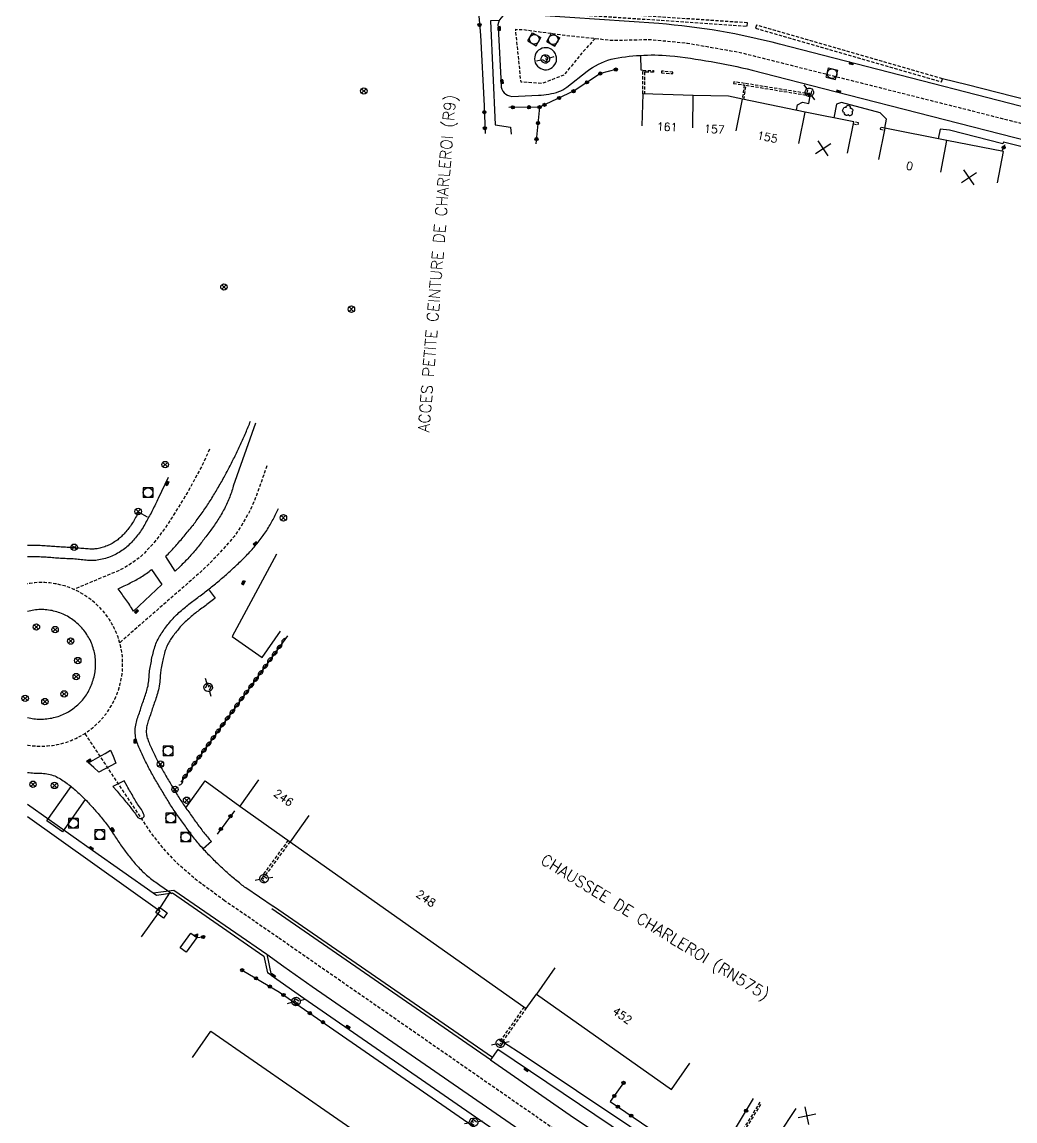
# Model space of a CAD drawing. Header units: millimetres. Extents: x 155999 to 157000, y 121000 to 122000.
# Drawn here: x 155999.2 to 156154, y 121437.8 to 121609.1 of the extents above; entities that cross this region are included whole.
import ezdxf
from ezdxf.enums import TextEntityAlignment as Align

# ---------------------------------------------------------------- set-up
doc = ezdxf.new("R2010")
doc.units = ezdxf.units.MM
doc.linetypes.add('DASHED', pattern=[0.75, 0.5, -0.25])
doc.layers.get('0').update_dxf_attribs({"linetype": 'CONTINUOUS'})
for name, color, linetype in [('W0001', 6, 'DASHED'), ('W0008', 7, 'CONTINUOUS'), ('W0100', 7, 'CONTINUOUS'), ('W0112', 1, 'DASHED'), ('W0300', 7, 'CONTINUOUS'), ('W0302', 3, 'CONTINUOUS'), ('W0310', 3, 'CONTINUOUS'), ('W0322', 7, 'CONTINUOUS'), ('W0334', 7, 'CONTINUOUS'), ('W0400', 7, 'CONTINUOUS'), ('W0420', 7, 'CONTINUOUS'), ('W0469', 7, 'CONTINUOUS'), ('W0471', 7, 'CONTINUOUS'), ('W0851', 7, 'CONTINUOUS'), ('W0989', 7, 'CONTINUOUS'), ('W0991', 7, 'CONTINUOUS'), ('W1102', 7, 'CONTINUOUS'), ('W1471', 7, 'CONTINUOUS')]:
    doc.layers.add(name, color=color, linetype=linetype)
doc.styles.get("Standard").update_dxf_attribs({"font": 'romans.shx', "width": 0.85})

# ---------------------------------------------------------------- blocks, each defined once
blk = doc.blocks.new('t991o')
at = {"color": 0, "linetype": 'Continuous'}
for p, q in [((-1, 1), (1, -1)), ((-1, -1), (1, 1))]:
    blk.add_line(p, q, dxfattribs=at)
blk = doc.blocks.new('t310o')
at = {"color": 0, "linetype": 'Continuous'}
for centre, start, end in [((-0.5, 0.38), 216.8699, 323.1304), ((0.5, -0.37), 36.8699, 143.1303)]:
    blk.add_arc(centre, 0.625, start, end, dxfattribs=at)
blk = doc.blocks.new('t322o')
at = {"color": 0, "linetype": 'Continuous'}
for radius in [0.25, 0.15]:
    blk.add_circle((0, 0), radius, dxfattribs=at)
blk = doc.blocks.new('T400')
for p, q in [((-0.15, 0.3), (0.15, 0.3)), ((-0.15, -0.25), (-0.15, 0.3)), ((-0.15, 0.15), (0.15, 0.15)), ((-0.15, 0), (0.15, 0)), ((0.15, 0.3), (0.15, -0.25)), ((-0.15, -0.15), (0.15, -0.15)), ((-0.15, -0.25), (-0.15, -0.3)), ((-0.15, -0.3), (0.15, -0.3)), ((0.15, -0.3), (0.15, -0.25))]:
    blk.add_line(p, q)
blk = doc.blocks.new('T471')
for p, q in [((-0.333334, 0.333334), (-0.333334, -0.333334)), ((-0.333334, 0.333334), (0.333334, 0.333334)), ((-0.333334, 0), (0, 0)), ((0.500001, 0.500001), (1.000002, 1.000002)), ((-0.500001, -0.500001), (-1.000002, -1.000002)), ((-0.333334, -0.333334), (0.333334, -0.333334))]:
    blk.add_line(p, q)
blk.add_ellipse((0, 0), major_axis=(0.471405, 0.471405), ratio=1, start_param=5.4977871438, end_param=11.780972451)
blk = doc.blocks.new('T851')
for p, q in [((-0.25, -0.15), (0, 0.32)), ((0, 0.32), (0.25, -0.15)), ((-0.25, -0.15), (0.25, -0.15))]:
    blk.add_line(p, q)
for major_axis in [(-0.106, 0.106), (-0.0354, 0.0354), (-0.0236, 0.0236)]:
    blk.add_ellipse((0, 0), major_axis=major_axis, ratio=1, start_param=3.926991, end_param=10.210176)
blk = doc.blocks.new('T420')
for p, q in [((0.75, 0.75), (-0.75, 0.75)), ((-0.75, 0.75), (-0.75, -0.75)), ((0.75, 0.75), (0.75, -0.75)), ((0.75, -0.75), (-0.75, -0.75))]:
    blk.add_line(p, q)
blk.add_ellipse((0, 0), major_axis=(-0.53, 0.53), ratio=1, start_param=3.926991, end_param=10.210176)
blk = doc.blocks.new('T300')
for p, q in [((-0.8, 0.51), (-0.86, 0.34)), ((-0.86, 0.34), (-0.86, 0.17)), ((-0.86, 0.17), (-0.74, 0.06)), ((-0.69, 0.63), (-0.8, 0.51)), ((-0.8, -0.06), (-0.74, 0.06)), ((-0.74, 0.06), (-0.69, 0.11)), ((-0.57, 0.69), (-0.69, 0.63)), ((-0.46, 0.69), (-0.57, 0.69)), ((-0.29, 0.63), (-0.46, 0.69)), ((-0.29, 0.63), (-0.17, 0.74)), ((-0.23, 0.57), (-0.29, 0.63)), ((-0.17, 0.74), (-0.06, 0.8)), ((-0.06, 0.8), (0.06, 0.8)), ((0.06, 0.8), (0.23, 0.74)), ((0.23, 0.74), (0.34, 0.63)), ((0.34, 0.63), (0.4, 0.51)), ((0.46, 0.46), (0.34, 0.46)), ((0.4, 0.51), (0.4, 0.46)), ((0.57, 0.4), (0.46, 0.46)), ((0.57, 0.4), (0.69, 0.29)), ((0.69, 0.29), (0.74, 0.17)), ((0.74, 0.06), (0.69, -0.17)), ((0.74, 0.17), (0.74, 0.06)), ((-0.8, -0.17), (-0.8, -0.06)), ((-0.8, -0.23), (-0.8, -0.17)), ((-0.74, -0.34), (-0.8, -0.23)), ((-0.69, -0.4), (-0.74, -0.34)), ((-0.51, -0.46), (-0.69, -0.4)), ((-0.4, -0.46), (-0.51, -0.46)), ((-0.4, -0.46), (-0.34, -0.46)), ((-0.34, -0.46), (-0.34, -0.4)), ((-0.34, -0.51), (-0.34, -0.46)), ((-0.29, -0.63), (-0.34, -0.51)), ((-0.17, -0.74), (-0.29, -0.63)), ((-0.06, -0.8), (-0.17, -0.74)), ((0.06, -0.8), (-0.06, -0.8)), ((0.17, -0.74), (0.06, -0.8)), ((0.23, -0.69), (0.17, -0.74)), ((0.29, -0.46), (0.23, -0.46)), ((0.29, -0.63), (0.23, -0.69)), ((0.46, -0.4), (0.29, -0.46)), ((0.34, -0.51), (0.29, -0.63)), ((0.34, -0.51), (0.34, -0.46)), ((0.57, -0.34), (0.46, -0.4)), ((0.63, -0.29), (0.57, -0.34)), ((0.69, -0.17), (0.63, -0.29))]:
    blk.add_line(p, q)
blk = doc.blocks.new('T1471')
at = {"color": 0, "linetype": 'Continuous', "flags": 128}
blk.add_lwpolyline([(-0.75, -0.5), (-0.75, 0.5), (0.75, 0.5), (0.75, -0.5), (-0.75, -0.5)], dxfattribs=at)
blk = doc.blocks.new('T469')
at = {"color": 0, "linetype": 'Continuous', "flags": 128}
for points in [[(-0.35, 0.35), (0.35, -0.35)], [(-0.35, -0.35), (0.35, 0.35)]]:
    blk.add_lwpolyline(points, dxfattribs=at)
at = {"color": 0, "linetype": 'Continuous'}
blk.add_circle((0, 0), 0.5, dxfattribs=at)

msp = doc.modelspace()

# ---------------------------------------------------------------- linework, layer by layer
at = {"layer": 'W0001', "flags": 128}
for points in [[(156088.5, 121606.56), (156086.38, 121604.23), (156083.65, 121600.86), (156080.28, 121599.55), (156076.95, 121599.75), (156076.12, 121607.99), (156077.21, 121607.96), (156083.79, 121607.07), (156091.13, 121606.28), (156097.16, 121606.4), (156102.91, 121605.83), (156111.09, 121604.39), (156147.32, 121595.26), (156155.47, 121593.19), (156159.86, 121592.01), (156167.86, 121588.83), (156174.44, 121585.18), (156182.46, 121580.45), (156214.63, 121561.12), (156228.33, 121552.98), (156234.91, 121549.26), (156242.51, 121545.54), (156259.79, 121537.63), (156268.58, 121533.6), (156281.6, 121527.86), (156326.09, 121508.97), (156340.37, 121502.92), (156364.77, 121493.23), (156383.99, 121486.01), (156399.21, 121479.69), (156431.16, 121466), (156445.08, 121460), (156457.07, 121454.75), (156465.68, 121450.53), (156496.25, 121432.91)], [(156028.37, 121542.49), (156027.32, 121540.11), (156024.91, 121535.68), (156023.08, 121532.72), (156021.41, 121530.15), (156019.74, 121527.94), (156017.76, 121525.82), (156015.81, 121524.42), (156014.59, 121523.73), (156007.25, 121520.65)], [(156037.34, 121539.92), (156036.61, 121537.85), (156035.71, 121535.31), (156034.72, 121532.95), (156033.31, 121530.5), (156032.22, 121528.89), (156029.47, 121525.78), (156027.36, 121523.7), (156024.92, 121521.52), (156014.4, 121512.34)], [(156000, 121496.37), (156000.1, 121496.36), (156000.48, 121496.3), (156000.85, 121496.26), (156001.23, 121496.23), (156001.61, 121496.21), (156001.99, 121496.2), (156002.37, 121496.21), (156002.75, 121496.22), (156003.13, 121496.25), (156003.51, 121496.29), (156003.89, 121496.33), (156004.27, 121496.39), (156004.64, 121496.46), (156005.01, 121496.54), (156005.38, 121496.63), (156005.75, 121496.74), (156006.12, 121496.85), (156006.48, 121496.98), (156006.84, 121497.11), (156007.19, 121497.26), (156007.54, 121497.42), (156007.88, 121497.58), (156008.22, 121497.76), (156008.56, 121497.95), (156008.88, 121498.15), (156009.21, 121498.36), (156009.52, 121498.58), (156009.83, 121498.81), (156010.13, 121499.05), (156010.43, 121499.3), (156010.72, 121499.56), (156011, 121499.83), (156011.27, 121500.1), (156011.53, 121500.38), (156011.79, 121500.67), (156012.03, 121500.96), (156012.27, 121501.27), (156012.49, 121501.58), (156012.7, 121501.89), (156012.91, 121502.21), (156013.1, 121502.54), (156013.29, 121502.87), (156013.46, 121503.21), (156013.62, 121503.55), (156013.78, 121503.89), (156013.92, 121504.24), (156014.05, 121504.59), (156014.18, 121504.95), (156014.29, 121505.3), (156014.39, 121505.66), (156014.48, 121506.03), (156014.57, 121506.39), (156014.64, 121506.76), (156014.7, 121507.13), (156014.75, 121507.5), (156014.8, 121507.88), (156014.83, 121508.26), (156014.84, 121508.64), (156014.85, 121509.02), (156014.84, 121509.4), (156014.83, 121509.78), (156014.8, 121510.16), (156014.76, 121510.55), (156014.71, 121510.93), (156014.64, 121511.31), (156014.56, 121511.69), (156014.48, 121512.06), (156014.38, 121512.44), (156014.26, 121512.81), (156014.14, 121513.18), (156014.01, 121513.55), (156013.86, 121513.91), (156013.71, 121514.26), (156013.54, 121514.61), (156013.37, 121514.96), (156013.18, 121515.3), (156012.98, 121515.63), (156012.78, 121515.96), (156012.56, 121516.28), (156012.33, 121516.59), (156012.09, 121516.9), (156011.85, 121517.2), (156011.59, 121517.49), (156011.33, 121517.77), (156011.06, 121518.04), (156010.78, 121518.31), (156010.5, 121518.57), (156010.2, 121518.81), (156009.9, 121519.05), (156009.6, 121519.29), (156009.28, 121519.51), (156008.96, 121519.72), (156008.64, 121519.93), (156008.3, 121520.12), (156007.96, 121520.31), (156007.62, 121520.48), (156007.26, 121520.64), (156006.91, 121520.79), (156006.54, 121520.94), (156006.18, 121521.07), (156005.8, 121521.18), (156005.43, 121521.29), (156005.05, 121521.38), (156004.67, 121521.47), (156004.28, 121521.54), (156003.89, 121521.6), (156003.5, 121521.65), (156003.11, 121521.68), (156002.72, 121521.71), (156002.33, 121521.72), (156001.94, 121521.71), (156001.55, 121521.7), (156001.16, 121521.67), (156000.78, 121521.64), (156000.4, 121521.59), (156000.02, 121521.52), (156000, 121521.52)], [(156030.75, 121472.1), (156026.37, 121475.3), (156023.4, 121477.89), (156021.19, 121480.26), (156019.34, 121482.61), (156008.98, 121498.21)]]:
    msp.add_lwpolyline(points, dxfattribs=at)
at = {"layer": 'W0001'}
msp.add_lwpolyline([(156138.86, 121404.2, -0.047067), (156098.22, 121425.58), (156082.73, 121436.06), (156039.08, 121466.35), (156030.75, 121472.1)], format="xyb", dxfattribs=at)
at = {"layer": 'W0008'}
for points in [[(156345.78, 121503.64), (156342.07, 121505.23), (156283.53, 121530.18), (156277.05, 121533.01), (156270.59, 121535.91), (156243.04, 121548.62), (156237.1, 121551.48), (156227.89, 121556.69), (156198.84, 121574.11), (156177.64, 121586.88, 0.078565), (156158.2, 121595.14), (156129.17, 121602.61), (156117.25, 121605.66, 0.044747), (156098.45, 121608.87), (156075.3, 121610.46, 0.451878), (156073.37, 121608.25), (156073.85, 121599.33, 0.39705), (156075.5, 121597.53), (156075.5, 121597.53), (156079.7, 121597.72, 0.07911), (156082.84, 121598.28, 0.099306), (156084.07, 121598.97), (156087.26, 121601.45)], [(156087.26, 121601.45, -0.095617), (156090.98, 121603.31, -0.073453), (156100.13, 121603.87, -0.032608), (156112.98, 121601.63), (156125.93, 121598.28), (156155.97, 121590.57, -0.04143), (156162.89, 121588.19, -0.031023), (156170.73, 121584.03), (156191.25, 121571.71), (156223.53, 121552.33, 0.02497), (156239.47, 121543.62), (156267.78, 121530.63), (156273.58, 121528.05), (156280.01, 121525.19), (156287.44, 121522.03), (156308.08, 121513.28), (156340.2, 121499.72, 0.011748), (156357.24, 121492.76)], [(156000, 121487.17), (156010.17, 121479.96), (156019.61, 121473.34), (156022.83, 121473.77), (156037.3, 121463.77), (156038, 121460.5), (156043.11, 121456.9), (156077.62, 121433.05, 0.020151), (156107.85, 121413.42, 0.025267), (156133.68, 121400.54, 0.020652), (156139.21, 121398.39), (156141.38, 121399.61), (156144.01, 121398.83)], [(156140.79, 121409.14, -0.051763), (156101.19, 121430.16), (156073.32, 121448.9), (156072.21, 121447.29), (156038.11, 121470.83)]]:
    msp.add_lwpolyline(points, format="xyb", dxfattribs=at)
at = {"layer": 'W0008', "flags": 128}
msp.add_lwpolyline([(156081.98, 121604.63, 8.67052), (156082.4, 121603.97, 0.115333)], format="xyb", close=True, dxfattribs=at)
for points in [[(156035.57, 121546.57), (156032.1, 121536.75), (156032.03, 121536.51), (156031.96, 121536.26), (156031.88, 121536.02), (156031.8, 121535.78), (156031.72, 121535.54), (156031.63, 121535.3), (156031.54, 121535.07), (156031.45, 121534.83), (156031.36, 121534.6), (156031.26, 121534.37), (156031.15, 121534.14), (156031.05, 121533.91), (156030.94, 121533.68), (156030.82, 121533.45), (156030.71, 121533.23), (156030.59, 121533), (156030.47, 121532.78), (156030.34, 121532.57), (156030.22, 121532.35), (156030.09, 121532.14), (156029.96, 121531.92), (156029.83, 121531.71), (156029.7, 121531.5), (156029.56, 121531.29), (156029.43, 121531.09), (156029.29, 121530.88), (156029.15, 121530.67), (156029.01, 121530.47), (156028.87, 121530.27), (156028.72, 121530.06), (156028.58, 121529.86), (156028.43, 121529.66), (156028.28, 121529.46), (156028.13, 121529.26), (156027.98, 121529.07), (156027.83, 121528.87), (156027.68, 121528.67), (156027.53, 121528.48), (156027.37, 121528.28), (156027.22, 121528.08), (156027.07, 121527.89), (156026.91, 121527.7), (156026.76, 121527.5), (156026.6, 121527.31), (156026.44, 121527.11), (156026.29, 121526.92), (156026.13, 121526.73), (156025.98, 121526.54), (156025.82, 121526.36), (156025.66, 121526.17), (156025.5, 121525.99), (156025.34, 121525.8), (156025.17, 121525.62), (156025.01, 121525.44), (156024.84, 121525.27), (156024.67, 121525.09), (156024.5, 121524.91), (156024.33, 121524.74), (156024.15, 121524.57), (156023.98, 121524.4), (156023.8, 121524.23), (156023.06, 121523.49), (156021.58, 121525.78), (156021.75, 121525.97), (156021.93, 121526.15), (156022.1, 121526.33), (156022.27, 121526.51), (156022.44, 121526.7), (156022.61, 121526.88), (156022.78, 121527.07), (156022.95, 121527.25), (156023.12, 121527.44), (156023.29, 121527.63), (156023.45, 121527.82), (156023.62, 121528.01), (156023.78, 121528.2), (156023.95, 121528.39), (156024.11, 121528.58), (156024.28, 121528.77), (156024.44, 121528.96), (156024.6, 121529.16), (156024.76, 121529.35), (156024.92, 121529.55), (156025.08, 121529.74), (156025.24, 121529.94), (156025.4, 121530.14), (156025.56, 121530.34), (156025.71, 121530.54), (156025.87, 121530.74), (156026.02, 121530.95), (156026.18, 121531.15), (156026.33, 121531.35), (156026.48, 121531.56), (156026.64, 121531.76), (156026.79, 121531.97), (156026.94, 121532.18), (156027.08, 121532.38), (156027.23, 121532.59), (156027.38, 121532.8), (156027.52, 121533.01), (156027.67, 121533.22), (156027.81, 121533.43), (156027.95, 121533.64), (156028.08, 121533.84), (156028.22, 121534.05), (156028.36, 121534.26), (156028.49, 121534.47), (156028.63, 121534.69), (156028.76, 121534.9), (156028.89, 121535.11), (156029.02, 121535.32), (156029.15, 121535.54), (156029.28, 121535.75), (156029.41, 121535.97), (156029.54, 121536.18), (156029.66, 121536.4), (156029.79, 121536.61), (156029.91, 121536.83), (156030.04, 121537.05), (156030.16, 121537.26), (156030.29, 121537.48), (156030.41, 121537.7), (156030.53, 121537.92), (156030.65, 121538.14), (156030.77, 121538.35), (156030.89, 121538.57), (156031.01, 121538.79), (156031.12, 121539.01), (156031.24, 121539.24), (156031.36, 121539.46), (156031.47, 121539.68), (156031.59, 121539.9), (156031.7, 121540.12), (156031.81, 121540.34), (156031.93, 121540.57), (156032.04, 121540.79), (156032.15, 121541.01), (156032.26, 121541.24), (156032.38, 121541.46), (156032.49, 121541.68), (156032.59, 121541.91), (156032.7, 121542.13), (156032.81, 121542.36), (156032.92, 121542.58), (156033.02, 121542.81), (156033.13, 121543.04), (156033.23, 121543.26), (156033.34, 121543.49), (156033.44, 121543.72), (156033.55, 121543.94), (156033.65, 121544.17), (156033.75, 121544.4), (156033.85, 121544.62), (156033.94, 121544.85), (156034.04, 121545.07), (156034.14, 121545.3), (156034.23, 121545.53), (156034.33, 121545.75), (156034.42, 121545.98), (156034.52, 121546.21), (156034.61, 121546.43), (156034.7, 121546.66), (156034.79, 121546.89)], [(156021.94, 121538.08), (156020.4, 121534.83), (156020.29, 121534.6), (156020.18, 121534.37), (156020.07, 121534.14), (156019.96, 121533.92), (156019.84, 121533.69), (156019.73, 121533.46), (156019.62, 121533.23), (156019.5, 121533.01), (156019.38, 121532.78), (156019.27, 121532.56), (156019.15, 121532.34), (156019.03, 121532.11), (156018.9, 121531.89), (156018.78, 121531.67), (156018.66, 121531.44), (156018.53, 121531.22), (156018.41, 121530.99), (156018.29, 121530.77), (156018.16, 121530.55), (156018.03, 121530.32), (156017.89, 121530.11), (156017.75, 121529.89), (156017.61, 121529.68), (156017.46, 121529.47), (156017.31, 121529.28), (156017.16, 121529.09), (156017.01, 121528.89), (156016.86, 121528.71), (156016.7, 121528.52), (156016.54, 121528.33), (156016.38, 121528.15), (156016.22, 121527.97), (156016.05, 121527.8), (156015.88, 121527.63), (156015.7, 121527.46), (156015.52, 121527.3), (156015.34, 121527.14), (156015.14, 121526.99), (156014.94, 121526.84), (156014.73, 121526.7), (156014.51, 121526.55), (156014.29, 121526.42), (156014.06, 121526.29), (156013.84, 121526.16), (156013.61, 121526.04), (156013.38, 121525.93), (156013.14, 121525.83), (156012.9, 121525.73), (156012.66, 121525.63), (156012.42, 121525.55), (156012.17, 121525.47), (156011.92, 121525.4), (156011.67, 121525.34), (156011.41, 121525.29), (156011.16, 121525.24), (156010.9, 121525.21), (156010.65, 121525.18), (156010.4, 121525.17), (156010.15, 121525.16), (156009.9, 121525.16), (156009.65, 121525.17), (156009.39, 121525.18), (156009.14, 121525.2), (156008.89, 121525.22), (156008.64, 121525.24), (156008.39, 121525.27), (156008.14, 121525.29), (156007.89, 121525.32), (156007.64, 121525.35), (156007.39, 121525.37), (156007.14, 121525.39), (156006.89, 121525.41), (156006.63, 121525.42), (156006.38, 121525.43), (156006.13, 121525.44), (156005.89, 121525.45), (156005.64, 121525.46), (156005.39, 121525.47), (156005.14, 121525.49), (156004.89, 121525.5), (156004.64, 121525.52), (156004.39, 121525.54), (156004.14, 121525.56), (156003.9, 121525.58), (156003.65, 121525.6), (156003.4, 121525.62), (156003.15, 121525.63), (156002.9, 121525.65), (156002.65, 121525.67), (156002.4, 121525.68), (156002.16, 121525.7), (156001.91, 121525.71), (156001.66, 121525.72), (156001.41, 121525.72), (156001.16, 121525.73), (156000.91, 121525.73), (156000.66, 121525.73), (156000.41, 121525.72), (156000.16, 121525.71), (156000, 121525.71)], [(156038.3, 121471.18), (156034.03, 121474.09), (156033.83, 121474.24), (156033.63, 121474.4), (156033.43, 121474.55), (156033.24, 121474.71), (156033.04, 121474.87), (156032.85, 121475.03), (156032.65, 121475.19), (156032.46, 121475.35), (156032.27, 121475.51), (156032.08, 121475.67), (156031.89, 121475.83), (156031.7, 121476), (156031.51, 121476.16), (156031.32, 121476.33), (156031.14, 121476.49), (156030.95, 121476.66), (156030.76, 121476.83), (156030.58, 121477), (156030.4, 121477.17), (156030.21, 121477.34), (156030.03, 121477.51), (156029.85, 121477.68), (156029.67, 121477.86), (156029.49, 121478.03), (156029.31, 121478.21), (156029.13, 121478.38), (156028.95, 121478.56), (156028.78, 121478.74), (156028.6, 121478.92), (156028.43, 121479.1), (156028.25, 121479.28), (156028.08, 121479.46), (156027.91, 121479.64), (156027.74, 121479.83), (156027.57, 121480.01), (156027.4, 121480.2), (156027.23, 121480.38), (156027.06, 121480.57), (156026.9, 121480.76), (156026.74, 121480.95), (156026.58, 121481.14), (156026.42, 121481.33), (156026.26, 121481.53), (156026.11, 121481.72), (156025.96, 121481.92), (156025.8, 121482.12), (156025.65, 121482.31), (156025.5, 121482.51), (156025.35, 121482.71), (156025.21, 121482.91), (156025.06, 121483.12), (156024.91, 121483.32), (156024.77, 121483.52), (156024.62, 121483.72), (156024.47, 121483.93), (156024.33, 121484.13), (156024.18, 121484.33), (156024.04, 121484.54), (156023.9, 121484.74), (156023.75, 121484.94), (156023.6, 121485.14), (156023.46, 121485.35), (156023.31, 121485.56), (156023.17, 121485.76), (156023.02, 121485.97), (156022.88, 121486.18), (156022.74, 121486.39), (156022.6, 121486.6), (156022.46, 121486.81), (156022.32, 121487.02), (156022.19, 121487.23), (156022.05, 121487.45), (156021.92, 121487.66), (156021.79, 121487.88), (156021.66, 121488.09), (156021.53, 121488.31), (156021.4, 121488.53), (156021.27, 121488.74), (156021.14, 121488.96), (156021.01, 121489.17), (156020.88, 121489.39), (156020.75, 121489.61), (156020.62, 121489.82), (156020.49, 121490.04), (156020.36, 121490.26), (156020.24, 121490.47), (156020.11, 121490.69), (156019.98, 121490.91), (156019.86, 121491.13), (156019.73, 121491.35), (156019.61, 121491.57), (156019.49, 121491.79), (156019.36, 121492.01), (156019.24, 121492.23), (156019.12, 121492.45), (156019, 121492.67), (156018.88, 121492.9), (156018.77, 121493.12), (156018.65, 121493.34), (156018.54, 121493.57), (156018.42, 121493.79), (156018.31, 121494.02), (156018.2, 121494.24), (156018.09, 121494.47), (156017.98, 121494.7), (156017.87, 121494.93), (156017.77, 121495.16), (156017.66, 121495.39), (156017.56, 121495.62), (156017.47, 121495.84), (156017.37, 121496.06), (156017.28, 121496.29), (156017.2, 121496.51), (156017.12, 121496.74), (156017.04, 121496.97), (156016.98, 121497.2), (156016.92, 121497.44), (156016.87, 121497.67), (156016.84, 121497.93), (156016.81, 121498.19), (156016.8, 121498.45), (156016.8, 121498.71), (156016.82, 121498.97), (156016.85, 121499.23), (156016.89, 121499.48), (156016.94, 121499.73), (156017, 121499.97), (156017.06, 121500.21), (156017.13, 121500.45), (156017.21, 121500.68), (156017.29, 121500.92), (156017.37, 121501.16), (156017.45, 121501.39), (156017.53, 121501.63), (156017.61, 121501.87), (156017.68, 121502.1), (156017.75, 121502.34), (156017.83, 121502.57), (156017.91, 121502.8), (156017.99, 121503.03), (156018.08, 121503.26), (156018.16, 121503.5), (156018.24, 121503.73), (156018.32, 121503.96), (156018.4, 121504.19), (156018.48, 121504.42), (156018.55, 121504.66), (156018.62, 121504.89), (156018.68, 121505.13), (156018.74, 121505.37), (156018.8, 121505.61), (156018.85, 121505.87), (156018.89, 121506.12), (156018.92, 121506.38), (156018.94, 121506.64), (156018.96, 121506.9), (156018.98, 121507.16), (156019, 121507.42), (156019.02, 121507.68), (156019.05, 121507.94), (156019.08, 121508.2), (156019.13, 121508.46), (156019.17, 121508.71), (156019.22, 121508.96), (156019.27, 121509.21), (156019.32, 121509.46), (156019.36, 121509.72), (156019.42, 121509.97), (156019.47, 121510.22), (156019.53, 121510.46), (156019.58, 121510.71), (156019.65, 121510.96), (156019.72, 121511.21), (156019.79, 121511.45), (156019.87, 121511.69), (156019.95, 121511.93), (156020.04, 121512.17), (156020.14, 121512.41), (156020.25, 121512.65), (156020.36, 121512.87), (156020.48, 121513.1), (156020.6, 121513.32), (156020.73, 121513.53), (156020.86, 121513.75), (156020.99, 121513.95), (156021.14, 121514.16), (156021.28, 121514.37), (156021.43, 121514.57), (156021.58, 121514.77), (156021.73, 121514.96), (156021.89, 121515.16), (156022.05, 121515.35), (156022.21, 121515.54), (156022.38, 121515.73), (156022.54, 121515.92), (156022.7, 121516.11), (156022.88, 121516.31), (156023.06, 121516.5), (156023.25, 121516.68), (156023.44, 121516.86), (156023.63, 121517.04), (156023.82, 121517.21), (156024.02, 121517.38), (156024.22, 121517.55), (156024.42, 121517.72), (156024.62, 121517.89), (156024.81, 121518.05), (156025, 121518.2), (156025.19, 121518.35), (156025.38, 121518.5), (156025.58, 121518.65), (156025.77, 121518.8), (156025.97, 121518.94), (156026.16, 121519.09), (156026.36, 121519.23), (156026.56, 121519.38), (156026.75, 121519.52), (156026.95, 121519.67), (156027.14, 121519.82), (156027.33, 121519.97), (156027.53, 121520.12), (156027.73, 121520.28), (156027.92, 121520.43), (156028.12, 121520.59), (156028.32, 121520.75), (156028.52, 121520.9), (156028.71, 121521.06), (156028.91, 121521.21), (156029.1, 121521.37), (156029.3, 121521.53), (156029.49, 121521.69), (156029.69, 121521.85), (156029.88, 121522.01), (156030.08, 121522.17), (156030.27, 121522.33), (156030.46, 121522.49), (156030.65, 121522.65), (156030.84, 121522.82), (156031.03, 121522.99), (156031.21, 121523.15), (156031.4, 121523.32), (156031.59, 121523.49), (156031.78, 121523.67), (156031.96, 121523.84), (156032.15, 121524.01), (156032.34, 121524.18), (156032.52, 121524.35), (156032.71, 121524.53), (156032.89, 121524.7), (156033.07, 121524.88), (156033.26, 121525.05), (156033.44, 121525.23), (156033.62, 121525.41), (156033.8, 121525.58), (156033.98, 121525.76), (156034.15, 121525.95), (156034.33, 121526.13), (156034.5, 121526.31), (156034.68, 121526.5), (156034.85, 121526.68), (156035.02, 121526.87), (156035.19, 121527.06), (156035.35, 121527.25), (156035.52, 121527.45), (156035.68, 121527.64), (156035.84, 121527.83), (156035.99, 121528.03), (156036.15, 121528.23), (156036.3, 121528.42), (156036.45, 121528.62), (156036.59, 121528.83), (156036.74, 121529.03), (156036.88, 121529.23), (156037.02, 121529.44), (156037.16, 121529.65), (156037.3, 121529.85), (156037.43, 121530.06), (156037.56, 121530.28), (156037.7, 121530.49), (156037.83, 121530.7), (156037.95, 121530.91), (156038.07, 121531.12), (156038.18, 121531.33), (156038.3, 121531.55), (156038.41, 121531.77), (156038.52, 121531.98), (156038.62, 121532.2), (156038.73, 121532.42), (156038.83, 121532.64), (156038.93, 121532.86), (156039.03, 121533.08), (156039.12, 121533.28)], [(156018.72, 121531.91), (156017.41, 121532.65), (156017.25, 121532.55), (156017.11, 121532.29), (156016.99, 121532.07), (156016.87, 121531.85), (156016.75, 121531.63), (156016.63, 121531.43), (156016.52, 121531.23), (156016.4, 121531.05), (156016.29, 121530.87), (156016.17, 121530.7), (156016.05, 121530.53), (156015.91, 121530.36), (156015.77, 121530.17), (156015.63, 121529.99), (156015.49, 121529.82), (156015.35, 121529.65), (156015.21, 121529.49), (156015.07, 121529.33), (156014.93, 121529.18), (156014.79, 121529.03), (156014.65, 121528.89), (156014.51, 121528.76), (156014.37, 121528.63), (156014.22, 121528.51), (156014.08, 121528.4), (156013.93, 121528.29), (156013.75, 121528.16), (156013.56, 121528.04), (156013.38, 121527.93), (156013.19, 121527.82), (156013.01, 121527.72), (156012.82, 121527.62), (156012.63, 121527.53), (156012.44, 121527.45), (156012.25, 121527.37), (156012.06, 121527.29), (156011.87, 121527.23), (156011.67, 121527.17), (156011.47, 121527.11), (156011.27, 121527.06), (156011.07, 121527.02), (156010.89, 121526.99), (156010.71, 121526.96), (156010.52, 121526.95), (156010.33, 121526.93), (156010.13, 121526.93), (156009.92, 121526.93), (156009.71, 121526.93), (156009.49, 121526.95), (156009.27, 121526.96), (156009.04, 121526.98), (156008.81, 121527), (156008.57, 121527.02), (156008.32, 121527.05), (156008.07, 121527.08), (156007.81, 121527.1), (156007.55, 121527.13), (156007.27, 121527.15), (156007, 121527.17), (156006.71, 121527.19), (156006.44, 121527.2), (156006.19, 121527.2), (156005.96, 121527.21), (156005.73, 121527.22), (156005.49, 121527.23), (156005.25, 121527.25), (156005.01, 121527.27), (156004.77, 121527.28), (156004.52, 121527.3), (156004.28, 121527.32), (156004.03, 121527.34), (156003.78, 121527.36), (156003.53, 121527.38), (156003.28, 121527.39), (156003.02, 121527.41), (156002.76, 121527.43), (156002.5, 121527.44), (156002.24, 121527.46), (156001.98, 121527.47), (156001.72, 121527.48), (156001.45, 121527.49), (156001.18, 121527.49), (156000.91, 121527.49), (156000.64, 121527.49), (156000.36, 121527.49), (156000.09, 121527.48), (156000, 121527.47)], [(156000, 121500.68), (156000.02, 121500.67), (156000.27, 121500.61), (156000.51, 121500.56), (156000.76, 121500.52), (156001.01, 121500.48), (156001.26, 121500.45), (156001.51, 121500.43), (156001.76, 121500.42), (156002.02, 121500.42), (156002.27, 121500.42), (156002.52, 121500.43), (156002.78, 121500.45), (156003.04, 121500.47), (156003.3, 121500.51), (156003.56, 121500.55), (156003.81, 121500.59), (156004.06, 121500.65), (156004.31, 121500.71), (156004.56, 121500.78), (156004.8, 121500.85), (156005.04, 121500.94), (156005.28, 121501.03), (156005.51, 121501.12), (156005.74, 121501.23), (156005.97, 121501.34), (156006.2, 121501.46), (156006.42, 121501.58), (156006.63, 121501.72), (156006.85, 121501.86), (156007.06, 121502), (156007.27, 121502.16), (156007.47, 121502.32), (156007.67, 121502.49), (156007.87, 121502.66), (156008.05, 121502.84), (156008.24, 121503.02), (156008.41, 121503.21), (156008.58, 121503.4), (156008.74, 121503.6), (156008.9, 121503.8), (156009.04, 121504), (156009.19, 121504.21), (156009.32, 121504.42), (156009.45, 121504.64), (156009.57, 121504.86), (156009.69, 121505.08), (156009.8, 121505.31), (156009.9, 121505.55), (156010, 121505.78), (156010.09, 121506.02), (156010.17, 121506.27), (156010.25, 121506.52), (156010.32, 121506.77), (156010.39, 121507.02), (156010.45, 121507.27), (156010.5, 121507.52), (156010.54, 121507.77), (156010.57, 121508.02), (156010.6, 121508.27), (156010.62, 121508.52), (156010.63, 121508.78), (156010.64, 121509.03), (156010.63, 121509.28), (156010.62, 121509.53), (156010.6, 121509.78), (156010.58, 121510.03), (156010.54, 121510.29), (156010.5, 121510.54), (156010.45, 121510.79), (156010.39, 121511.04), (156010.32, 121511.29), (156010.24, 121511.55), (156010.16, 121511.8), (156010.07, 121512.04), (156009.98, 121512.29), (156009.87, 121512.52), (156009.76, 121512.76), (156009.65, 121512.98), (156009.52, 121513.21), (156009.39, 121513.43), (156009.26, 121513.64), (156009.11, 121513.86), (156008.96, 121514.06), (156008.8, 121514.27), (156008.64, 121514.46), (156008.47, 121514.66), (156008.29, 121514.85), (156008.11, 121515.04), (156007.92, 121515.22), (156007.72, 121515.39), (156007.52, 121515.57), (156007.31, 121515.73), (156007.1, 121515.89), (156006.89, 121516.04), (156006.68, 121516.18), (156006.46, 121516.32), (156006.24, 121516.45), (156006.01, 121516.57), (156005.78, 121516.68), (156005.55, 121516.79), (156005.32, 121516.89), (156005.08, 121516.98), (156004.84, 121517.07), (156004.59, 121517.15), (156004.34, 121517.22), (156004.09, 121517.28), (156003.84, 121517.34), (156003.58, 121517.38), (156003.31, 121517.42), (156003.05, 121517.46), (156002.79, 121517.48), (156002.54, 121517.5), (156002.28, 121517.5), (156002.02, 121517.5), (156001.77, 121517.49), (156001.51, 121517.47), (156001.26, 121517.45), (156001.01, 121517.42), (156000.76, 121517.38), (156000.51, 121517.33), (156000.27, 121517.27), (156000.02, 121517.21), (156000, 121517.2)], [(156000, 121492.12), (156000.02, 121492.12), (156000.28, 121492.08), (156000.53, 121492.05), (156000.79, 121492.03), (156001.04, 121492.01), (156001.28, 121492.01), (156001.53, 121492.01), (156001.78, 121492), (156002.03, 121491.99), (156002.27, 121491.97), (156002.53, 121491.94), (156002.78, 121491.92), (156003.03, 121491.88), (156003.28, 121491.84), (156003.53, 121491.79), (156003.78, 121491.73), (156004.02, 121491.65), (156004.26, 121491.56), (156004.49, 121491.45), (156004.71, 121491.34), (156004.93, 121491.22), (156005.15, 121491.09), (156005.36, 121490.95), (156005.57, 121490.82), (156005.78, 121490.68), (156005.99, 121490.53), (156006.18, 121490.4), (156006.37, 121490.25), (156006.56, 121490.11), (156006.75, 121489.96), (156006.93, 121489.8), (156007.11, 121489.65), (156007.3, 121489.49), (156007.48, 121489.34), (156007.67, 121489.16), (156007.87, 121488.98), (156008.06, 121488.8), (156008.26, 121488.62), (156008.45, 121488.44), (156008.64, 121488.25), (156008.82, 121488.07), (156009.01, 121487.88), (156009.19, 121487.71), (156009.36, 121487.54), (156009.53, 121487.36), (156009.69, 121487.18), (156009.86, 121487), (156010.03, 121486.81), (156010.19, 121486.63), (156010.36, 121486.44), (156010.52, 121486.25), (156010.69, 121486.06), (156010.85, 121485.87), (156011.02, 121485.68), (156011.18, 121485.49), (156011.34, 121485.3), (156011.5, 121485.11), (156011.65, 121484.91), (156011.81, 121484.72), (156011.97, 121484.52), (156012.12, 121484.33), (156012.28, 121484.13), (156012.43, 121483.93), (156012.57, 121483.73), (156012.72, 121483.52), (156012.86, 121483.32), (156013.01, 121483.11), (156013.15, 121482.91), (156013.29, 121482.7), (156013.43, 121482.49), (156013.56, 121482.28), (156013.7, 121482.08), (156013.84, 121481.87), (156013.98, 121481.66), (156014.11, 121481.45), (156014.25, 121481.24), (156014.39, 121481.03), (156014.53, 121480.83), (156014.67, 121480.62), (156014.82, 121480.42), (156014.97, 121480.21), (156015.11, 121480.01), (156015.26, 121479.81), (156015.42, 121479.62), (156015.57, 121479.42), (156015.72, 121479.22), (156015.87, 121479.03), (156016.03, 121478.83), (156016.18, 121478.64), (156016.34, 121478.44), (156016.49, 121478.25), (156016.65, 121478.06), (156016.81, 121477.87), (156016.98, 121477.68), (156017.14, 121477.5), (156017.31, 121477.31), (156017.48, 121477.13), (156017.66, 121476.96), (156017.83, 121476.78), (156018.02, 121476.6), (156018.21, 121476.43), (156018.4, 121476.25), (156018.59, 121476.08), (156018.79, 121475.92), (156018.98, 121475.75), (156019.18, 121475.59), (156019.39, 121475.43), (156019.59, 121475.28), (156019.8, 121475.12), (156020.01, 121474.97), (156020.22, 121474.83), (156020.43, 121474.68), (156020.64, 121474.54), (156022.53, 121473.25)], [(156009.02, 121487.88), (156005.48, 121482.84), (156003.02, 121484.56), (156006.8, 121489.91)], [(156022.16, 121473.31), (156020.41, 121470.59)]]:
    msp.add_lwpolyline(points, dxfattribs=at)
for points in [[(156016.55, 121517.24), (156016.4, 121517.5), (156016.24, 121517.76), (156016.09, 121517.99), (156015.95, 121518.21), (156015.8, 121518.43), (156015.64, 121518.65), (156015.49, 121518.87), (156015.34, 121519.08), (156015.18, 121519.3), (156015.04, 121519.5), (156014.9, 121519.71), (156014.76, 121519.91), (156014.61, 121520.11), (156014.47, 121520.31), (156014.32, 121520.51), (156014.17, 121520.73), (156015.09, 121521.19), (156015.34, 121521.3), (156015.58, 121521.42), (156015.82, 121521.54), (156016.03, 121521.65), (156016.25, 121521.76), (156016.46, 121521.87), (156016.68, 121521.99), (156016.89, 121522.11), (156017.1, 121522.22), (156017.31, 121522.34), (156017.52, 121522.47), (156017.72, 121522.59), (156017.93, 121522.73), (156018.14, 121522.87), (156018.35, 121523.01), (156018.56, 121523.15), (156018.76, 121523.29), (156018.96, 121523.44), (156019.16, 121523.59), (156019.36, 121523.75), (156020.94, 121521.4)], [(156010.98, 121494.41), (156012.12, 121495.07), (156012.93, 121495.58), (156013.36, 121494.65), (156013.8, 121493.57), (156011.11, 121492.14), (156010.34, 121492.89), (156009.5, 121493.59)], [(156013.98, 121489.16), (156014.15, 121488.97), (156014.32, 121488.77), (156014.48, 121488.57), (156014.65, 121488.38), (156014.82, 121488.18), (156014.98, 121487.98), (156015.15, 121487.78), (156015.31, 121487.58), (156015.48, 121487.38), (156015.64, 121487.18), (156015.8, 121486.98), (156015.95, 121486.79), (156016.1, 121486.6), (156016.25, 121486.42), (156016.4, 121486.23), (156016.54, 121486.03), (156016.69, 121485.84), (156016.83, 121485.65), (156016.97, 121485.46), (156017.12, 121485.26), (156017.24, 121485.08), (156017.52, 121484.93), (156017.74, 121484.92), (156017.95, 121485), (156018.18, 121485.26), (156018.19, 121485.46), (156018.12, 121485.65), (156018.02, 121485.89), (156017.9, 121486.11), (156017.77, 121486.32), (156017.63, 121486.53), (156017.48, 121486.74), (156017.33, 121486.94), (156017.18, 121487.15), (156017.05, 121487.36), (156016.92, 121487.58), (156016.8, 121487.79), (156016.67, 121488), (156016.55, 121488.22), (156016.43, 121488.43), (156016.31, 121488.65), (156016.19, 121488.86), (156016.06, 121489.08), (156015.94, 121489.3), (156015.81, 121489.52), (156015.68, 121489.75), (156015.55, 121489.97), (156015.1, 121490.82), (156013.31, 121489.92)]]:
    msp.add_lwpolyline(points, close=True, dxfattribs=at)
msp.add_lwpolyline([(156028.34, 121520.54), (156029.26, 121519.29), (156028.99, 121519.08), (156028.79, 121518.93), (156028.6, 121518.77), (156028.4, 121518.61), (156028.2, 121518.46), (156027.99, 121518.3), (156027.79, 121518.14), (156027.59, 121517.99), (156027.39, 121517.84), (156027.19, 121517.7), (156026.99, 121517.56), (156026.8, 121517.41), (156026.61, 121517.27), (156026.43, 121517.13), (156026.25, 121516.99), (156026.07, 121516.85), (156025.9, 121516.72), (156025.73, 121516.57), (156025.53, 121516.41), (156025.34, 121516.24), (156025.15, 121516.08), (156024.96, 121515.92), (156024.79, 121515.76), (156024.61, 121515.6), (156024.45, 121515.45), (156024.29, 121515.29), (156024.14, 121515.13), (156023.99, 121514.97), (156023.84, 121514.79), (156023.68, 121514.61), (156023.53, 121514.43), (156023.38, 121514.25), (156023.23, 121514.07), (156023.08, 121513.89), (156022.94, 121513.71), (156022.81, 121513.53), (156022.68, 121513.35), (156022.55, 121513.18), (156022.43, 121513), (156022.31, 121512.82), (156022.2, 121512.64), (156022.09, 121512.46), (156021.99, 121512.28), (156021.9, 121512.1), (156021.81, 121511.91), (156021.72, 121511.73), (156021.64, 121511.54), (156021.57, 121511.34), (156021.5, 121511.14), (156021.43, 121510.94), (156021.37, 121510.73), (156021.31, 121510.52), (156021.26, 121510.3), (156021.2, 121510.07), (156021.15, 121509.85), (156021.1, 121509.61), (156021.05, 121509.38), (156021.01, 121509.14), (156020.96, 121508.89), (156020.91, 121508.64), (156020.87, 121508.39), (156020.82, 121508.16), (156020.79, 121507.95), (156020.76, 121507.74), (156020.74, 121507.52), (156020.72, 121507.29), (156020.7, 121507.04), (156020.68, 121506.77), (156020.66, 121506.5), (156020.63, 121506.2), (156020.59, 121505.9), (156020.55, 121505.58), (156020.49, 121505.26), (156020.42, 121504.97), (156020.35, 121504.69), (156020.28, 121504.42), (156020.2, 121504.16), (156020.12, 121503.9), (156020.04, 121503.65), (156019.95, 121503.4), (156019.87, 121503.16), (156019.78, 121502.92), (156019.7, 121502.69), (156019.62, 121502.46), (156019.54, 121502.23), (156019.46, 121502.01), (156019.39, 121501.79), (156019.32, 121501.58), (156019.25, 121501.35), (156019.17, 121501.1), (156019.09, 121500.85), (156019, 121500.6), (156018.92, 121500.37), (156018.85, 121500.14), (156018.78, 121499.93), (156018.72, 121499.73), (156018.66, 121499.54), (156018.62, 121499.35), (156018.58, 121499.18), (156018.56, 121499.01), (156018.54, 121498.83), (156018.53, 121498.65), (156018.53, 121498.48), (156018.53, 121498.31), (156018.55, 121498.14), (156018.57, 121497.96), (156018.6, 121497.8), (156018.64, 121497.64), (156018.69, 121497.47), (156018.75, 121497.29), (156018.81, 121497.11), (156018.89, 121496.92), (156018.96, 121496.72), (156019.05, 121496.52), (156019.14, 121496.31), (156019.24, 121496.09), (156019.34, 121495.87), (156019.44, 121495.65), (156019.54, 121495.43), (156019.64, 121495.22), (156019.75, 121495), (156019.85, 121494.78), (156019.96, 121494.56), (156020.07, 121494.35), (156020.18, 121494.13), (156020.29, 121493.92), (156020.41, 121493.7), (156020.52, 121493.49), (156020.64, 121493.27), (156020.75, 121493.06), (156020.87, 121492.84), (156020.99, 121492.63), (156021.11, 121492.41), (156021.23, 121492.2), (156021.35, 121491.98), (156021.48, 121491.77), (156021.6, 121491.56), (156021.72, 121491.34), (156021.85, 121491.13), (156021.97, 121490.92), (156022.1, 121490.7), (156022.23, 121490.49), (156022.36, 121490.28), (156022.48, 121490.06), (156022.61, 121489.85), (156022.74, 121489.63), (156022.87, 121489.42), (156023, 121489.2), (156023.13, 121488.99), (156023.26, 121488.78), (156023.39, 121488.56), (156023.52, 121488.35), (156023.65, 121488.14), (156023.78, 121487.95), (156023.9, 121487.75), (156024.03, 121487.55), (156024.17, 121487.35), (156024.3, 121487.15), (156024.44, 121486.95), (156024.58, 121486.75), (156024.72, 121486.55), (156024.86, 121486.35), (156025.01, 121486.15), (156025.15, 121485.94), (156025.3, 121485.74, -0.000232), (156025.3, 121485.74), (156025.44, 121485.54, -0.000098), (156025.44, 121485.54), (156025.59, 121485.33), (156025.73, 121485.13), (156025.88, 121484.93), (156026.02, 121484.73), (156026.16, 121484.53), (156026.31, 121484.33), (156026.45, 121484.13), (156026.59, 121483.93), (156026.74, 121483.74), (156026.88, 121483.55), (156027.03, 121483.35), (156027.17, 121483.16), (156027.32, 121482.97), (156027.46, 121482.79), (156027.61, 121482.6), (156027.76, 121482.42), (156027.91, 121482.24), (156028.06, 121482.06), (156028.21, 121481.88), (156028.36, 121481.7), (156028.7, 121481.32), (156027.4, 121480.19)], format="xyb", dxfattribs=at)
at = {"layer": 'W0100'}
for points in [[(156127.85, 121588.66), (156128.84, 121593.56), (156121.27, 121595.08), (156111.48, 121597.07), (156109.3, 121597.55), (156103.81, 121597.64), (156095.96, 121597.92), (156095.79, 121592.92)], [(156151.21, 121584.03), (156152.15, 121588.94), (156143.35, 121590.63), (156133.66, 121592.56), (156132.68, 121587.66)], [(156036.02, 121490.93), (156033.13, 121486.85), (156040.98, 121481.3), (156077.76, 121455.3), (156079.35, 121457.55), (156100.39, 121442.68), (156103.27, 121446.77)], [(156000, 121485.23), (156020.62, 121470.52), (156017.72, 121466.45)], [(156119.8, 121439.72), (156117.03, 121435.56), (156120.5, 121433.25), (156118.75, 121430.63), (156129.92, 121423.21), (156127.25, 121416.77), (156132.78, 121414.47), (156138.15, 121412.24), (156140.07, 121416.86)]]:
    msp.add_lwpolyline(points, dxfattribs=at)
at = {"layer": 'W0100', "flags": 128}
msp.add_lwpolyline([(156023.84, 121464.76), (156025.49, 121467.04), (156026.4, 121466.39), (156024.74, 121464.1)], close=True, dxfattribs=at)
msp.add_lwpolyline([(156025.73, 121447.63), (156028.58, 121451.75), (156068.2, 121424.34), (156065.35, 121420.23)], dxfattribs=at)
at = {"layer": 'W0112'}
for points in [[(156075.49, 121611.04), (156078.62, 121610.75), (156112.22, 121608.49), (156112.25, 121608.99), (156078.66, 121611.25), (156075.54, 121611.54)], [(156142.51, 121599.8), (156142.65, 121600.28), (156113.66, 121608.63), (156113.52, 121608.15)], [(156098.83, 121601.21), (156100.62, 121601.07), (156100.64, 121601.32), (156098.85, 121601.46)]]:
    msp.add_lwpolyline(points, close=True, dxfattribs=at)
for points in [[(156095.96, 121597.92), (156095.95, 121601.58), (156097.62, 121601.56), (156097.62, 121601.31), (156096.2, 121601.33), (156096.21, 121597.92)], [(156111.7, 121597.03), (156112.02, 121599.26), (156122.04, 121597.63), (156122.08, 121597.89), (156111.8, 121599.56), (156110.11, 121599.79), (156110.07, 121599.54), (156111.76, 121599.31), (156111.44, 121597.08)], [(156128.78, 121593.24), (156129.51, 121593.09), (156129.57, 121593.41), (156128.84, 121593.56)], [(156133.66, 121592.56), (156132.98, 121592.7), (156132.92, 121592.39), (156133.59, 121592.25)], [(156040.66, 121481.52), (156036.82, 121476.31), (156037.14, 121476.08), (156040.98, 121481.29)], [(156077.43, 121455.53), (156073.77, 121450.32), (156074.09, 121450.09), (156077.76, 121455.3)], [(156114.2, 121440.7), (156107.53, 121429.87), (156107.79, 121429.7), (156114.47, 121440.53)]]:
    msp.add_lwpolyline(points, dxfattribs=at)
at = {"layer": 'W0302'}
msp.add_lwpolyline([(156038.84, 121526.16), (156031.91, 121513.3), (156036.6, 121510.03), (156039.47, 121514.13)], dxfattribs=at)
at = {"layer": 'W0310'}
msp.add_lwpolyline([(156040.53, 121513.39), (156023.9, 121490.58)], dxfattribs=at)
at = {"layer": 'W0322'}
for points in [[(156070.2, 121611.83), (156070.62, 121607.07)], [(156091.73, 121601.71), (156089.33, 121601.11), (156085.23, 121598.37), (156079.84, 121595.85), (156075.05, 121595.81)], [(156071.2, 121596.03), (156071.34, 121591.74)], [(156079.84, 121595.85), (156079.28, 121590.12)], [(156151.94, 121589.08), (156152.44, 121590.04)], [(156032.28, 121486.12), (156029.6, 121482.5)], [(156026.4, 121466.39), (156027.39, 121466.45)], [(156033.48, 121461.27), (156039.31, 121457.82), (156047.79, 121451.99)], [(156092.94, 121443.69), (156090.87, 121440.79), (156105.35, 121430.94), (156108.18, 121432.94), (156113.19, 121441.27)]]:
    msp.add_lwpolyline(points, dxfattribs=at)
at = {"layer": 'W0334'}
for points in [[(156073.57, 121609.38), (156072.18, 121609.29), (156072.94, 121593.08), (156075.31, 121592.75), (156075.39, 121591.66)], [(156070.62, 121607.07), (156071.2, 121596.03)], [(156095.95, 121601.58), (156095.67, 121601.63), (156095.62, 121603.93)], [(156119.9, 121595.36), (156120.07, 121596.23), (156120.85, 121596.63), (156121.8, 121596.43), (156122.05, 121597.63)], [(156133.66, 121592.56), (156133.94, 121593.96), (156132.93, 121594.97), (156126.92, 121596.57), (156126.14, 121596.3), (156125.72, 121594.19)], [(156024.69, 121486.59), (156027.72, 121490.8), (156033.13, 121486.85)], [(156019.61, 121473.34), (156020.12, 121472.98), (156022.63, 121473.32), (156036.84, 121463.48), (156037.44, 121460.84)], [(156038.35, 121471.27), (156072.49, 121447.7)], [(156038, 121460.5), (156037.44, 121460.84)], [(156047.79, 121451.99), (156076.41, 121432.16), (156077.17, 121433.36)]]:
    msp.add_lwpolyline(points, dxfattribs=at)
for points in [[(156347.6, 121503.94), (156345.8, 121504.89), (156337.63, 121508.38), (156283.99, 121531.25), (156277.52, 121534.08), (156271.07, 121536.96), (156243.53, 121549.67), (156237.64, 121552.5), (156228.47, 121557.69), (156199.44, 121575.1), (156178.24, 121587.87, 0.072847), (156158.49, 121596.27), (156146.49, 121599.35), (156142.65, 121600.28)], [(156207.48, 121552.76), (156210.54, 121558.12), (156210.07, 121558.38), (156210.41, 121558.92), (156208.67, 121559.95), (156190.67, 121570.75), (156170.15, 121583.08, 0.031014), (156162.44, 121587.18, 0.041399), (156155.69, 121589.48), (156154.05, 121589.91), (156153.43, 121590.09), (156152.18, 121590.41), (156152.09, 121590.11), (156143.75, 121592.27), (156142.32, 121592.41), (156141.97, 121590.9)], [(156037.3, 121463.77), (156040, 121461.82), (156044.4, 121458.73), (156078.93, 121434.87, 0.056904), (156134.58, 121402.59, 0.017157), (156139.01, 121400.83), (156141.1, 121400.01), (156141.38, 121399.61)], [(156110.76, 121425.9), (156108.69, 121427.14, -0.009176), (156102.05, 121431.43), (156077.44, 121447.93), (156074.09, 121450.09)], [(156072.21, 121447.29), (156084.63, 121438.65), (156099.97, 121428.34, 0.051764), (156139.96, 121407.11)]]:
    msp.add_lwpolyline(points, format="xyb", dxfattribs=at)
at = {"layer": 'W1102'}
for p, q in [((156103.72, 121592.64), (156103.81, 121597.64)), ((156110.48, 121592.17), (156111.48, 121597.07)), ((156120.28, 121590.18), (156121.27, 121595.08)), ((156142.41, 121585.72), (156143.35, 121590.63)), ((156043.86, 121485.38), (156040.98, 121481.3))]:
    msp.add_line(p, q, dxfattribs=at)
at = {"layer": 'W1102', "flags": 128}
msp.add_lwpolyline([(156082.23, 121461.63), (156079.35, 121457.55)], dxfattribs=at)

# ---------------------------------------------------------------- block references
at = {"layer": 'W0300', "rotation": 168.139697042446}
msp.add_blockref('T300', (156127.84, 121595.34), dxfattribs=at)
at = {"layer": 'W0310', "rotation": 233.9131449720329}
for p in [(156039.66, 121512.2), (156038.19, 121510.18), (156038.93, 121511.19), (156037.45, 121509.17), (156035.98, 121507.15), (156036.72, 121508.16), (156034.51, 121505.13), (156035.25, 121506.14), (156033.77, 121504.12), (156032.3, 121502.1), (156033.04, 121503.11), (156030.83, 121500.08), (156031.56, 121501.09), (156029.36, 121498.06), (156030.09, 121499.07), (156028.62, 121497.05), (156027.15, 121495.03), (156027.88, 121496.04), (156025.67, 121493.01), (156026.41, 121494.02), (156024.94, 121492), (156024.2, 121490.99)]:
    msp.add_blockref('t310o', p, dxfattribs=at)
at = {"layer": 'W0322'}
for p, rotation in [((156070.48, 121608.67), 274.952104155544), ((156091.73, 121601.71), 193.9352234993179), ((156089.31, 121601.1), 213.710058736505), ((156085.14, 121598.33), 205.071724072971), ((156087.23, 121599.71), 213.710058736505), ((156082.88, 121597.27), 205.071724072971), ((156071.23, 121595.07), 271.934950341164), ((156075.69, 121595.82), 180.444839640888), ((156078.19, 121595.84), 180.444839640888), ((156079.84, 121595.85), 264.478309256076), ((156080.61, 121596.21), 205.071724072971), ((156079.6, 121593.36), 264.478309256076), ((156071.31, 121592.57), 271.934950341164), ((156079.36, 121590.87), 264.478309256076), ((156152.19, 121589.56), 62.9504044828887), ((156031.66, 121485.28), 233.4569215484678), ((156030.17, 121483.28), 233.4569215484678), ((156027.39, 121466.45), 3.475082570968046), ((156033.48, 121461.27), 329.387413427646), ((156035.64, 121460), 329.387413427646), ((156037.79, 121458.72), 329.387413427646), ((156039.91, 121457.41), 325.4992981949661), ((156041.97, 121455.99), 325.4992981949661), ((156044.03, 121454.58), 325.4992981949661), ((156046.09, 121453.16), 325.4992981949661), ((156092.94, 121443.69), 234.5951394687046), ((156091.49, 121441.66), 234.5951394687046), ((156092.06, 121439.98), 325.78684312741), ((156112.04, 121439.36), 58.95385193591211), ((156094.13, 121438.58), 325.78684312741)]:
    msp.add_blockref('t322o', p, dxfattribs=dict(at, rotation=rotation))
at = {"layer": 'W0400'}
for p, rotation in [((156073.55, 121608.1), 182.6083072326055), ((156128.42, 121602.67), 255.571891877883), ((156073.98, 121599.82), 183.2533184645143), ((156126.44, 121598.31), 255.602120846671), ((156021.79, 121537.2), 334.5886897084093), ((156035.52, 121527.8), 134.32628560477), ((156033.66, 121521.7), 334.8352064121805), ((156017.01, 121517.2), 313.4785703096069), ((156016.79, 121496.97), 180.7823149702712), ((156009.59, 121493.94), 119.0212117591186), ((156013.27, 121483.19), 34.27309242466343), ((156009.98, 121480.28), 54.65475316308208), ((156038.34, 121460.46), 235.3581603119587), ((156050.01, 121452.4), 54.88546217434305), ((156077.76, 121445.73), 57.14658895167202)]:
    msp.add_blockref('T400', p, dxfattribs=dict(at, rotation=rotation))
at = {"layer": 'W0420'}
for p, rotation in [((156079.03, 121606.43), 149.507090094435), ((156081.98, 121606.37), 149.507090094435), ((156125.45, 121601.07), 165.602120846671)]:
    msp.add_blockref('T420', p, dxfattribs=dict(at, rotation=rotation))
for p in [(156018.81, 121535.74), (156021.92, 121495.47), (156022.34, 121484.98), (156007.15, 121484.19), (156011.28, 121482.39), (156024.67, 121482.01)]:
    msp.add_blockref('T420', p, dxfattribs=at)
at = {"layer": 'W0469'}
for p in [(156052.45, 121598.37), (156030.64, 121567.8), (156050.51, 121564.35), (156021.47, 121540.11), (156017.27, 121532.79), (156039.91, 121531.81), (156007.29, 121527.22), (156001.4, 121514.78), (156004.32, 121514.38), (156006.74, 121512.59), (156007.85, 121509.55), (156007.61, 121507.05), (155999.65, 121503.66), (156005.73, 121504.35), (156002.73, 121503.15), (156020.74, 121493.4), (156000.87, 121490.26), (156004.22, 121490.08), (156023.01, 121489.46), (156024.82, 121487.77)]:
    msp.add_blockref('T469', p, dxfattribs=at)
at = {"layer": 'W0471'}
for p, rotation in [((156080.75, 121603.37), 149.507090094435), ((156121.9, 121598.15), 78.54031701279361), ((156028.18, 121505.38), 241.6689663910164), ((156036.88, 121475.53), 325.4992981949651), ((156041.87, 121456.39), 329.387413427645), ((156073.71, 121449.86), 147.1444323452141), ((156069.55, 121437.56), 324.714784670015)]:
    msp.add_blockref('T471', p, dxfattribs=dict(at, rotation=rotation))
at = {"layer": 'W0851', "rotation": 324.082529446439}
msp.add_blockref('T851', (156026.35, 121466.68), dxfattribs=at)
at = {"layer": 'W0991'}
for p, rotation in [((156124.06, 121589.42), 78.61998153102815), ((156146.8, 121584.88), 79.15299136995172), ((156121.53, 121438.57), 56.39078440897573)]:
    msp.add_blockref('t991o', p, dxfattribs=dict(at, rotation=rotation))
at = {"layer": 'W1471', "rotation": 144.2422876545363}
msp.add_blockref('T1471', (156020.9, 121470.24), dxfattribs=at)

# ---------------------------------------------------------------- texts
at = {"layer": 'W0989'}
for s, rotation, p in [('ACCES PETITE CEINTURE DE CHARLEROI (R9)', 85.4378, (156063.98, 121571.47)), ('CHAUSSEE DE CHARLEROI (RN575)', 328.5572, (156097.8, 121467.89))]:
    msp.add_text(s, height=1.75, rotation=rotation, dxfattribs=at).set_placement(p, align=Align.MIDDLE)
at = {"layer": 'W0991'}
for s, rotation, p in [('161', 357.9967, (156099.73, 121592.78)), ('157', 356.0156, (156107.1, 121592.41)), ('155', 348.5073, (156115.38, 121591.18)), ('0', 348.7142, (156137.53, 121586.69)), ('246', 324.7148, (156039.94, 121488.16)), ('248', 324.7528, (156062.14, 121472.46)), ('452', 324.7528, (156092.75, 121454.2))]:
    msp.add_text(s, height=1.25, rotation=rotation, dxfattribs=at).set_placement(p, align=Align.MIDDLE)

doc.saveas('drawing.dxf')
